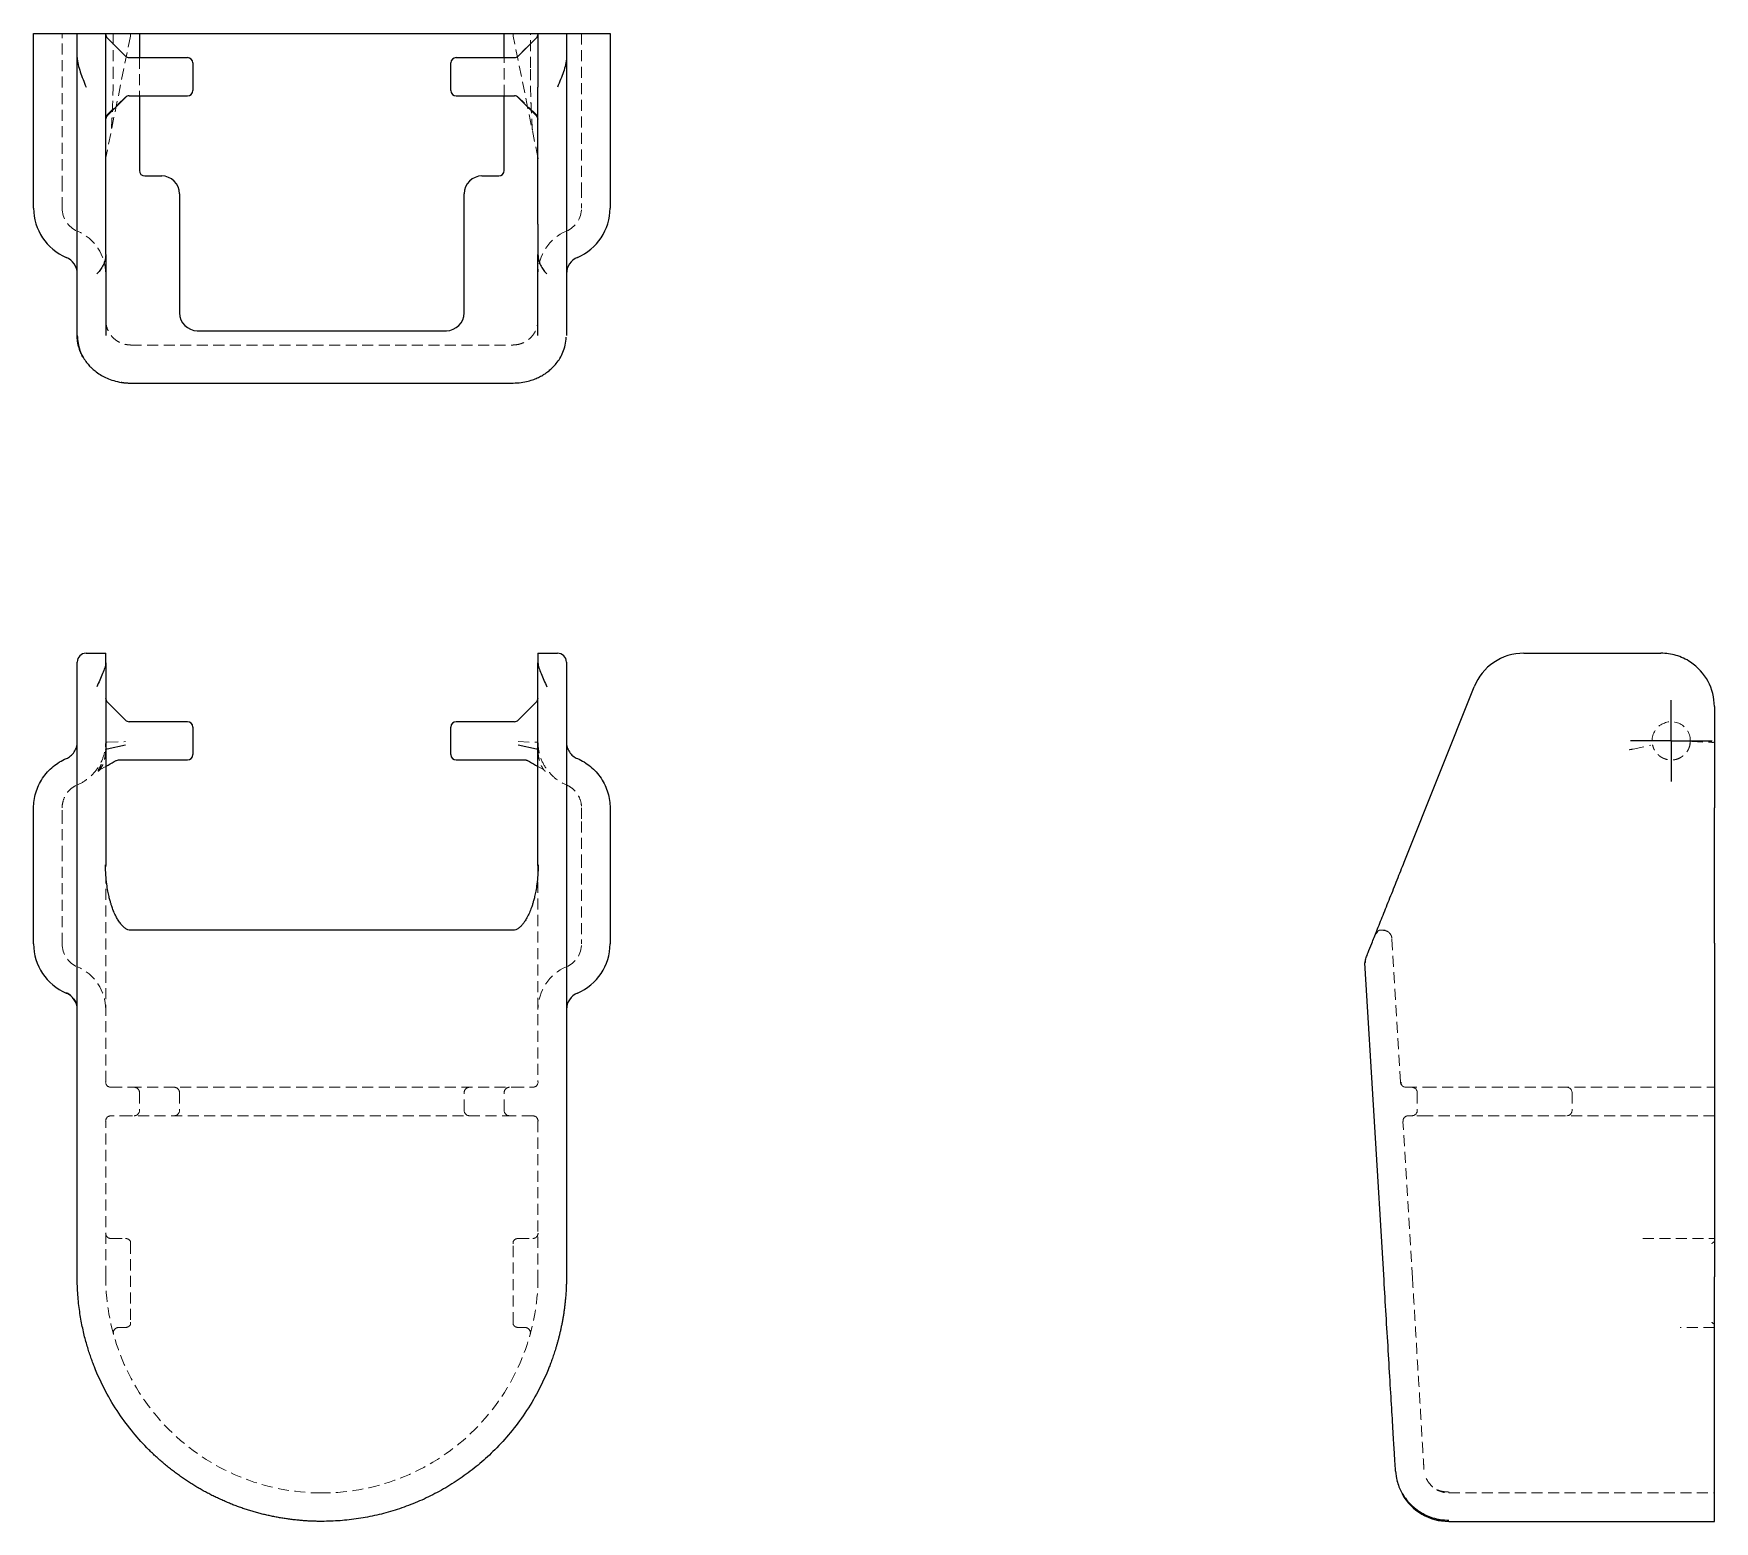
# Model space of a CAD drawing. Header units: millimetres. Extents: x 50 to 243, y 7 to 178.
import ezdxf

# ---------------------------------------------------------------- set-up
doc = ezdxf.new("R2010")
doc.units = ezdxf.units.MM
doc.linetypes.add('HIDDEN', pattern=[1.905, 1.27, -0.635])
doc.layers.add('10', color=7, linetype='Continuous')

# ---------------------------------------------------------------- blocks, each defined once
blk = doc.blocks.new('SW_CENTERMARKSYMBOL_0')
at = {"layer": '10', "color": 0}
for p, q in [((0, 2.5), (0, 4.7)), ((0, 0), (0, 2.5)), ((-2.5, 0), (-4.7, 0)), ((0, 0), (-2.5, 0)), ((0, 0), (0, -2.5)), ((0, 0), (2.5, 0)), ((2.5, 0), (4.7, 0)), ((0, -2.5), (0, -4.7))]:
    blk.add_line(p, q, dxfattribs=at)

msp = doc.modelspace()

# ---------------------------------------------------------------- linework, layer by layer
at = {"color": 7, "linetype": 'Continuous', "lineweight": 25}
for p, q in [((49.81, 160.7), (49.81, 178.35)), ((54.83, 178.35), (58.11, 178.35)), ((54.83, 175.6), (54.83, 178.35)), ((58.11, 172.2), (58.11, 178.35)), ((58.11, 178.35), (58.72, 178.35)), ((58.72, 178.35), (61.39, 178.35)), ((61.39, 178.35), (62, 178.35)), ((62, 178.35), (62, 175.58)), ((62, 178.35), (104, 178.35)), ((104, 175.58), (104, 178.35)), ((104, 178.35), (104.61, 178.35)), ((104.61, 178.35), (107.28, 178.35)), ((107.28, 178.35), (107.89, 178.35)), ((107.89, 178.35), (107.89, 172.2)), ((107.89, 178.35), (111.17, 178.35)), ((111.17, 178.35), (111.17, 175.6)), ((116.19, 178.35), (116.19, 160.7)), ((60.39, 175.76), (58.29, 177.86)), ((107.71, 177.86), (105.61, 175.76)), ((54.83, 156.4), (54.83, 175.6)), ((67.53, 175.58), (60.82, 175.58)), ((68.15, 174.97), (68.15, 171.79)), ((97.85, 171.79), (97.85, 174.97)), ((105.18, 175.58), (98.47, 175.58)), ((111.17, 175.6), (111.17, 156.4)), ((58.11, 156.4), (58.11, 172.2)), ((58.29, 168.9), (60.39, 171)), ((60.82, 171.18), (67.53, 171.18)), ((62, 171.18), (62, 162.58)), ((98.47, 171.18), (105.18, 171.18)), ((104, 162.58), (104, 171.18)), ((105.61, 171), (107.71, 168.9)), ((107.89, 156.4), (107.89, 172.2)), ((49.81, 158.25), (49.81, 160.7)), ((62.61, 161.96), (64.56, 161.96)), ((101.44, 161.96), (103.38, 161.96)), ((116.19, 160.7), (116.19, 158.25)), ((66.61, 159.91), (66.61, 146.19)), ((99.39, 146.19), (99.39, 159.91)), ((54.83, 151.64), (54.83, 156.4)), ((58.11, 152.9), (58.11, 156.4)), ((107.89, 156.4), (107.89, 152.9)), ((111.17, 156.4), (111.17, 151.64)), ((58.11, 152.9), (58.11, 143.59)), ((107.89, 143.59), (107.89, 152.9)), ((54.83, 143.59), (54.83, 151.64)), ((111.17, 151.64), (111.17, 143.59)), ((54.83, 143.59), (54.85, 143.41)), ((68.66, 144.14), (97.34, 144.14)), ((60.98, 138.11), (105.02, 138.11)), ((55.85, 107), (58.11, 107)), ((58.11, 105.91), (58.11, 107)), ((107.89, 107), (110.14, 107)), ((107.89, 107), (107.89, 105.91)), ((221.4, 107), (237.2, 107)), ((54.83, 102.75), (54.83, 105.98)), ((58.11, 105.91), (58.11, 82.57)), ((107.89, 82.57), (107.89, 105.91)), ((111.17, 105.98), (111.17, 102.75)), ((54.83, 82.57), (54.83, 102.75)), ((111.17, 102.75), (111.17, 82.57)), ((207.64, 82.95), (215.69, 103.13)), ((60.39, 99.29), (58.29, 101.39)), ((107.71, 101.39), (105.61, 99.29)), ((243.35, 100.85), (243.35, 96.76)), ((67.53, 99.11), (60.82, 99.11)), ((105.18, 99.11), (98.47, 99.11)), ((68.15, 98.5), (68.15, 95.32)), ((97.85, 96.91), (97.85, 98.5)), ((97.85, 95.32), (97.85, 96.91)), ((60.39, 96.41), (58.29, 95.97)), ((107.71, 95.97), (105.61, 96.41)), ((59.35, 94.66), (59.58, 94.71)), ((59.56, 94.71), (67.53, 94.71)), ((59.6, 94.72), (59.6, 94.72)), ((98.47, 94.71), (106.44, 94.71)), ((106.65, 94.66), (106.67, 94.65)), ((49.81, 87.64), (49.81, 89.18)), ((116.19, 89.18), (116.19, 87.64)), ((243.35, 73.6), (243.35, 89.18)), ((49.81, 83.55), (49.81, 87.64)), ((116.19, 87.64), (116.19, 83.55)), ((49.81, 73.53), (49.81, 83.55)), ((116.19, 83.55), (116.19, 73.53)), ((54.83, 35.19), (54.83, 82.57)), ((111.17, 82.57), (111.17, 35.19)), ((105.02, 75.1), (60.98, 75.1)), ((203.14, 71.66), (203.14, 71.38)), ((205.31, 34.82), (203.11, 71.33)), ((243.35, 66.02), (243.35, 35.19)), ((243.35, 7.03), (243.35, 35.19)), ((212.77, 7.03), (243.35, 7.03))]:
    msp.add_line(p, q, dxfattribs=at)
at = {"color": 7, "linetype": 'HIDDEN', "lineweight": 18}
for p, q in [((53.09, 160.7), (53.09, 178.35)), ((58.1, 178.18), (58.07, 178.14)), ((58.98, 178.35), (58.98, 174.41)), ((107.02, 174.41), (107.02, 178.35)), ((107.93, 178.14), (107.89, 178.17)), ((112.91, 178.35), (112.91, 160.7)), ((60.96, 178.05), (58.12, 164.07)), ((58.29, 177.86), (60.39, 175.76)), ((107.88, 164.07), (105.03, 178.05)), ((105.61, 175.76), (107.71, 177.86)), ((62, 175.58), (62, 171.18)), ((104, 171.18), (104, 175.58)), ((60.39, 171.05), (58.29, 169)), ((107.71, 169), (105.61, 171.05)), ((53.09, 158.25), (53.09, 160.7)), ((112.91, 160.7), (112.91, 158.25)), ((60.98, 142.49), (105.02, 142.49)), ((60.98, 138.11), (60.98, 138.11)), ((105.02, 138.11), (105.02, 138.11)), ((240.37, 106.12), (240.6, 105.98)), ((58.29, 96.74), (60.39, 96.82)), ((105.61, 96.82), (107.71, 96.74)), ((240.76, 96.82), (242.86, 96.74)), ((234, 95.97), (236.05, 96.41)), ((57.45, 93.65), (57.45, 93.64)), ((57.47, 93.6), (58.11, 93.96)), ((106.67, 94.65), (106.67, 94.64)), ((107.89, 93.96), (108.53, 93.6)), ((53.09, 87.64), (53.09, 89.18)), ((112.91, 89.18), (112.91, 87.64)), ((53.09, 83.55), (53.09, 87.64)), ((112.91, 87.64), (112.91, 83.55)), ((53.09, 73.53), (53.09, 83.55)), ((112.91, 83.55), (112.91, 73.53)), ((58.11, 57.63), (58.11, 82.57)), ((107.89, 82.57), (107.89, 57.63)), ((206.17, 74.4), (206.22, 74.14)), ((207.22, 57.59), (206.22, 74.14)), ((60.98, 57.01), (105.02, 57.01)), ((62, 56.4), (62, 54.35)), ((66.61, 56.4), (66.61, 54.35)), ((99.39, 54.35), (99.39, 56.4)), ((104, 54.35), (104, 56.4)), ((209.14, 56.4), (209.14, 54.35)), ((210.09, 57.01), (243.35, 57.01)), ((226.96, 56.4), (226.96, 54.35)), ((58.11, 35.19), (58.11, 53.12)), ((105.02, 53.74), (60.98, 53.74)), ((107.89, 53.12), (107.89, 35.19)), ((208.58, 35.02), (207.49, 53.08)), ((243.35, 53.74), (210.36, 53.74)), ((58.72, 39.6), (60.4, 39.6)), ((60.98, 39.11), (60.98, 29.85)), ((105.02, 29.85), (105.02, 39.11)), ((105.6, 39.6), (107.28, 39.6)), ((235.11, 39.6), (243.35, 39.6)), ((60.4, 29.36), (59.6, 29.36)), ((106.4, 29.36), (105.6, 29.36)), ((243.35, 29.36), (239.41, 29.36)), ((212.77, 10.3), (243.35, 10.3))]:
    msp.add_line(p, q, dxfattribs=at)
at = {"color": 7, "linetype": 'HIDDEN', "lineweight": 18, "flags": 128}
for points in [[(240.58, 96.83), (240.53, 96.42), (240.42, 96.08)], [(236.29, 96.23), (236.24, 96.42), (236.23, 96.45)], [(207.83, 57.01), (207.72, 57.02), (207.61, 57.05)]]:
    msp.add_lwpolyline(points, dxfattribs=at)
at = {"color": 7, "linetype": 'Continuous', "lineweight": 25, "flags": 128}
msp.add_lwpolyline([(206.64, 12.8), (206.75, 11.97), (206.9, 11.36)], dxfattribs=at)
at = {"color": 7, "linetype": 'Continuous', "lineweight": 25}
for centre, radius, start, end in [((58.72, 178.3), 0.615, 180, 225), ((107.28, 178.3), 0.615, 315, 360), ((60.82, 176.2), 0.615, 225, 270), ((67.53, 174.97), 0.615, 0, 90), ((98.47, 174.97), 0.615, 90, 180), ((105.18, 176.2), 0.615, 270, 315), ((60.82, 170.57), 0.615, 90, 135), ((67.53, 171.79), 0.615, 270, 0), ((98.47, 171.79), 0.615, 180, 270), ((105.18, 170.57), 0.615, 45, 90), ((58.72, 168.47), 0.615, 135, 180), ((107.28, 168.47), 0.615, 0, 45), ((62.61, 162.58), 0.615, 180, 270), ((103.38, 162.58), 0.615, 270, 0), ((64.56, 159.91), 2.05, 0, 90), ((101.44, 159.91), 2.05, 90, 180), ((55.96, 158.25), 6.15, 180, 247.201), ((110.04, 158.25), 6.15, 292.799, 0), ((52.78, 150.69), 2.05, 0, 67.201), ((113.22, 150.69), 2.05, 112.799, 180), ((68.66, 146.19), 2.05, 180, 270), ((97.34, 146.19), 2.05, 270, 0), ((55.85, 105.98), 1.02, 90, 180), ((110.14, 105.98), 1.02, 0, 90), ((221.4, 100.85), 6.15, 90, 158.2557), ((237.2, 100.85), 6.15, 0, 56.4427), ((58.72, 101.83), 0.615, 180, 225), ((107.28, 101.83), 0.615, 315, 360), ((60.82, 99.73), 0.615, 225, 270), ((67.53, 98.5), 0.615, 0, 90), ((98.47, 98.5), 0.615, 90, 180), ((105.18, 99.73), 0.615, 270, 315), ((67.53, 95.32), 0.615, 270, 0), ((98.47, 95.32), 0.615, 180, 270), ((55.96, 73.53), 6.15, 180, 247.201), ((110.04, 73.53), 6.15, 292.799, 0), ((204.13, 71.39), 1.02, 158.2557, 183.4518), ((52.78, 65.97), 2.05, 0, 67.201), ((113.22, 65.97), 2.05, 112.799, 180), ((212.77, 13.17), 6.15, 209.078, 270)]:
    msp.add_arc(centre, radius, start, end, dxfattribs=at)
at = {"color": 7, "linetype": 'HIDDEN', "lineweight": 18}
for centre, radius, start, end in [((58.72, 163.95), 0.615, 168.5, 180), ((107.28, 163.95), 0.615, 0, 11.5), ((55.96, 158.25), 2.87, 180, 247.201), ((110.04, 158.25), 2.87, 292.799, 0), ((52.78, 150.69), 5.33, 0, 67.201), ((113.22, 150.69), 5.33, 112.799, 180), ((238.38, 96.91), 2.2, 357.8729, 192.1271), ((205.2, 74.07), 1.02, 21.0209, 142.2423), ((55.96, 73.53), 2.87, 180, 247.201), ((110.04, 73.53), 2.87, 292.799, 0), ((52.78, 65.97), 5.33, 0, 67.201), ((113.22, 65.97), 5.33, 112.799, 180), ((58.72, 57.63), 0.615, 180, 270), ((61.39, 56.4), 0.615, 0, 90), ((66, 56.4), 0.615, 0, 90), ((100, 56.4), 0.615, 90, 180), ((104.61, 56.4), 0.615, 90, 180), ((107.28, 57.63), 0.615, 270, 0), ((207.83, 57.63), 0.615, 183.4518, 215.9406), ((208.52, 56.4), 0.615, 0, 90), ((226.35, 56.4), 0.615, 0, 90), ((61.39, 54.35), 0.615, 270, 0), ((66, 54.35), 0.615, 270, 0), ((100, 54.35), 0.615, 180, 270), ((104.61, 54.35), 0.615, 180, 270), ((208.52, 54.35), 0.615, 270, 0), ((226.35, 54.35), 0.615, 270, 0), ((58.72, 53.12), 0.615, 90, 180), ((107.28, 53.12), 0.615, 0, 90), ((208.11, 53.12), 0.615, 90, 183.4518), ((58.72, 40.21), 0.615, 180, 270), ((107.28, 40.21), 0.615, 270, 0), ((59.6, 28.74), 0.615, 90, 195.4158), ((106.4, 28.74), 0.615, 344.5842, 90), ((212.77, 13.17), 2.87, 240.5622, 259.8651)]:
    msp.add_arc(centre, radius, start, end, dxfattribs=at)
at = {"color": 7, "linetype": 'Continuous', "lineweight": 25}
for points, knots in [([(49.81, 178.35), (49.81, 178.35), (49.89, 178.35), (50.23, 178.35), (50.5, 178.35), (51.18, 178.35), (51.6, 178.35), (52.54, 178.35), (53.05, 178.35), (53.58, 178.35)], [0, 0, 0, 0, 0.25, 0.25, 0.5, 0.5, 0.75, 0.75, 1, 1, 1, 1]), ([(53.58, 178.35), (53.75, 178.35), (53.92, 178.35), (54.23, 178.35), (54.37, 178.35), (54.6, 178.35), (54.69, 178.35), (54.8, 178.35), (54.83, 178.35), (54.83, 178.35)], [0, 0, 0, 0, 0.25, 0.25, 0.5, 0.5, 0.75, 0.75, 1, 1, 1, 1]), ([(111.17, 178.35), (111.17, 178.35), (111.19, 178.35), (111.31, 178.35), (111.4, 178.35), (111.62, 178.35), (111.76, 178.35), (112.08, 178.35), (112.25, 178.35), (112.42, 178.35)], [0, 0, 0, 0, 0.25, 0.25, 0.5, 0.5, 0.75, 0.75, 1, 1, 1, 1]), ([(112.42, 178.35), (112.95, 178.35), (113.46, 178.35), (114.4, 178.35), (114.82, 178.35), (115.5, 178.35), (115.76, 178.35), (116.11, 178.35), (116.19, 178.35), (116.19, 178.35)], [0, 0, 0, 0, 0.25, 0.25, 0.5, 0.5, 0.75, 0.75, 1, 1, 1, 1]), ([(54.83, 175.6), (54.83, 175.34), (54.87, 175.07), (55, 174.51), (55.09, 174.22), (55.28, 173.65), (55.39, 173.37), (55.62, 172.79), (55.74, 172.49), (55.85, 172.2)], [0, 0, 0, 0, 0.25, 0.25, 0.5, 0.5, 0.75, 0.75, 1, 1, 1, 1]), ([(111.17, 175.6), (111.17, 175.34), (111.13, 175.07), (111, 174.51), (110.91, 174.22), (110.72, 173.65), (110.61, 173.37), (110.38, 172.79), (110.26, 172.49), (110.14, 172.2)], [0, 0, 0, 0, 0.25, 0.25, 0.5, 0.5, 0.75, 0.75, 1, 1, 1, 1]), ([(58.11, 152.9), (58.11, 152.64), (58.07, 152.4), (57.94, 151.95), (57.85, 151.74), (57.66, 151.38), (57.55, 151.21), (57.32, 150.92), (57.2, 150.79), (57.08, 150.69)], [0, 0, 0, 0, 0.25, 0.25, 0.5, 0.5, 0.75, 0.75, 1, 1, 1, 1]), ([(107.89, 152.9), (107.89, 152.64), (107.93, 152.4), (108.06, 151.95), (108.15, 151.74), (108.34, 151.38), (108.45, 151.21), (108.68, 150.92), (108.8, 150.79), (108.91, 150.69)], [0, 0, 0, 0, 0.25, 0.25, 0.5, 0.5, 0.75, 0.75, 1, 1, 1, 1]), ([(55.55, 141.02), (55.53, 141.06), (55.41, 141.24), (55.27, 141.55), (55.1, 141.96), (54.98, 142.35), (54.9, 142.74), (54.84, 143.14), (54.83, 143.43), (54.83, 143.59)], [0, 0, 0, 0, 0.042697, 0.2173018, 0.3636242, 0.5268648, 0.6710223, 0.8146662, 1, 1, 1, 1]), ([(54.85, 143.41), (54.87, 143.1), (54.93, 142.51), (55.19, 141.71), (55.52, 141.04), (55.88, 140.51), (56.22, 140.1), (56.58, 139.75), (57.02, 139.38), (57.58, 139), (58.26, 138.66), (59.01, 138.37), (59.77, 138.2), (60.44, 138.12), (60.8, 138.11), (60.98, 138.11)], [0, 0, 0, 0, 0.14553, 0.271591, 0.377421, 0.463595, 0.531481, 0.581175, 0.646865, 0.726601, 0.792355, 0.860408, 0.929175, 0.964125, 1, 1, 1, 1]), ([(105.02, 138.11), (105.34, 138.12), (105.95, 138.15), (106.75, 138.32), (107.4, 138.52), (107.96, 138.76), (108.41, 139), (108.81, 139.26), (109.2, 139.55), (109.61, 139.93), (110.04, 140.4), (110.45, 140.98), (110.8, 141.69), (111.07, 142.51), (111.12, 143.1), (111.15, 143.41)], [0, 0, 0, 0, 0.063278, 0.12233, 0.177526, 0.227373, 0.28186, 0.324023, 0.375342, 0.439856, 0.519073, 0.614305, 0.726408, 0.855379, 1, 1, 1, 1]), ([(240.6, 105.98), (240.34, 106.15), (240.07, 106.3), (239.51, 106.56), (239.22, 106.67), (238.65, 106.83), (238.37, 106.9), (237.79, 106.98), (237.49, 107), (237.2, 107)], [0, 0, 0, 0, 0.25, 0.25, 0.5, 0.5, 0.75, 0.75, 1, 1, 1, 1]), ([(58.11, 105.91), (58.11, 105.73), (58.07, 105.53), (57.94, 105.11), (57.85, 104.88), (57.66, 104.42), (57.55, 104.17), (57.32, 103.66), (57.2, 103.4), (57.08, 103.13)], [0, 0, 0, 0, 0.25, 0.25, 0.5, 0.5, 0.75, 0.75, 1, 1, 1, 1]), ([(107.89, 105.91), (107.89, 105.73), (107.93, 105.53), (108.06, 105.11), (108.15, 104.88), (108.34, 104.42), (108.45, 104.17), (108.68, 103.66), (108.8, 103.4), (108.91, 103.13)], [0, 0, 0, 0, 0.25, 0.25, 0.5, 0.5, 0.75, 0.75, 1, 1, 1, 1]), ([(49.81, 89.18), (49.81, 89.75), (49.89, 90.34), (50.23, 91.51), (50.5, 92.08), (51.18, 93.11), (51.6, 93.58), (52.54, 94.34), (53.05, 94.65), (53.58, 94.87)], [0, 0, 0, 0, 0.25, 0.25, 0.5, 0.5, 0.75, 0.75, 1, 1, 1, 1]), ([(53.58, 94.87), (53.75, 94.94), (53.92, 95.04), (54.23, 95.3), (54.37, 95.45), (54.6, 95.8), (54.69, 95.99), (54.8, 96.38), (54.83, 96.57), (54.83, 96.76)], [0, 0, 0, 0, 0.25, 0.25, 0.5, 0.5, 0.75, 0.75, 1, 1, 1, 1]), ([(58.29, 95.97), (58.27, 95.97), (58.24, 95.96), (58.21, 95.95), (58.18, 95.94), (58.15, 95.93), (58.13, 95.91), (58.12, 95.9), (58.11, 95.9), (58.11, 95.89), (58.11, 95.89), (58.11, 95.89), (58.11, 95.9), (58.11, 95.9)], [0, 0, 0, 0, 0.136049, 0.265267, 0.386685, 0.499576, 0.639266, 0.749389, 0.805042, 0.849894, 0.921873, 0.970412, 1, 1, 1, 1]), ([(107.89, 95.9), (107.89, 95.9), (107.89, 95.9), (107.89, 95.89), (107.89, 95.89), (107.89, 95.9), (107.88, 95.9), (107.88, 95.9), (107.87, 95.91), (107.84, 95.93), (107.79, 95.95), (107.74, 95.96), (107.71, 95.97)], [0, 0, 0, 0, 0.020397, 0.04967, 0.09058, 0.144269, 0.191893, 0.251394, 0.361598, 0.501449, 0.735333, 1, 1, 1, 1]), ([(111.17, 96.76), (111.17, 96.57), (111.19, 96.38), (111.31, 95.99), (111.4, 95.8), (111.62, 95.45), (111.76, 95.3), (112.08, 95.04), (112.25, 94.94), (112.42, 94.87)], [0, 0, 0, 0, 0.25, 0.25, 0.5, 0.5, 0.75, 0.75, 1, 1, 1, 1]), ([(112.42, 94.87), (112.95, 94.65), (113.46, 94.34), (114.4, 93.58), (114.82, 93.11), (115.5, 92.08), (115.76, 91.51), (116.11, 90.34), (116.19, 89.75), (116.19, 89.18)], [0, 0, 0, 0, 0.25, 0.25, 0.5, 0.5, 0.75, 0.75, 1, 1, 1, 1]), ([(243.35, 96.76), (243.35, 96.57), (243.35, 96.38), (243.35, 95.99), (243.35, 95.8), (243.35, 95.45), (243.35, 95.3), (243.35, 95.04), (243.35, 94.94), (243.35, 94.87)], [0, 0, 0, 0, 0.25, 0.25, 0.5, 0.5, 0.75, 0.75, 1, 1, 1, 1]), ([(243.35, 94.87), (243.35, 94.65), (243.35, 94.34), (243.35, 93.58), (243.35, 93.11), (243.35, 92.08), (243.35, 91.51), (243.35, 90.34), (243.35, 89.75), (243.35, 89.18)], [0, 0, 0, 0, 0.25, 0.25, 0.5, 0.5, 0.75, 0.75, 1, 1, 1, 1]), ([(58.11, 93.96), (58.2, 94.01), (58.61, 94.24), (59.02, 94.47), (59.33, 94.65)], [0, 0, 0, 0, 0.237156, 1, 1, 1, 1]), ([(59.32, 94.64), (59.32, 94.64), (59.33, 94.64), (59.34, 94.65), (59.35, 94.66)], [0, 0, 0, 0, 0.473346, 1, 1, 1, 1]), ([(106.41, 94.71), (106.46, 94.71), (106.55, 94.7), (106.62, 94.67), (106.65, 94.65)], [0, 0, 0, 0, 0.4870011, 1, 1, 1, 1]), ([(106.67, 94.65), (106.98, 94.47), (107.39, 94.24), (107.79, 94.01), (107.89, 93.96)], [0, 0, 0, 0, 0.762652, 1, 1, 1, 1]), ([(60.98, 75.1), (60.87, 75.11), (60.65, 75.14), (60.34, 75.33), (60.07, 75.57), (59.8, 75.88), (59.54, 76.25), (59.28, 76.72), (59.04, 77.22), (58.86, 77.71), (58.72, 78.12), (58.61, 78.52), (58.48, 79.02), (58.35, 79.66), (58.22, 80.48), (58.12, 81.49), (58.1, 82.23), (58.09, 82.64)], [0, 0, 0, 0, 0.035809, 0.077375, 0.122009, 0.16207, 0.220772, 0.280485, 0.352841, 0.419089, 0.46427, 0.508979, 0.568153, 0.644115, 0.741051, 0.859808, 1, 1, 1, 1]), ([(107.91, 82.64), (107.9, 82.23), (107.88, 81.49), (107.77, 80.48), (107.65, 79.66), (107.51, 79.02), (107.39, 78.52), (107.27, 78.1), (107.12, 77.64), (106.91, 77.11), (106.68, 76.64), (106.48, 76.3), (106.33, 76.07), (106.16, 75.83), (105.93, 75.57), (105.66, 75.33), (105.35, 75.14), (105.13, 75.11), (105.02, 75.1)], [0, 0, 0, 0, 0.140173, 0.258926, 0.355866, 0.431832, 0.491004, 0.53571, 0.587286, 0.664153, 0.740765, 0.773168, 0.80194, 0.837931, 0.877991, 0.922625, 0.964191, 1, 1, 1, 1]), ([(203.18, 71.77), (203.18, 71.77), (203.2, 71.83), (203.31, 72.09), (203.38, 72.28), (203.6, 72.83), (203.74, 73.17), (204.07, 74.01), (204.27, 74.5), (204.7, 75.59), (204.94, 76.19), (205.45, 77.47), (205.72, 78.14), (206.27, 79.52), (206.55, 80.22), (207.1, 81.6), (207.37, 82.29), (207.64, 82.95)], [0, 0, 0, 0, 0.125, 0.125, 0.25, 0.25, 0.375, 0.375, 0.5, 0.5, 0.625, 0.625, 0.75, 0.75, 0.875, 0.875, 1, 1, 1, 1]), ([(243.35, 73.6), (243.35, 72.99), (243.35, 72.4), (243.35, 71.53), (243.35, 71.25), (243.35, 70.7), (243.35, 70.44), (243.35, 69.94), (243.35, 69.7), (243.35, 69.25), (243.35, 69.04), (243.35, 68.47), (243.35, 68.15), (243.35, 67.92)], [0, 0, 0, 0, 0.25, 0.25, 0.375, 0.375, 0.5, 0.5, 0.625, 0.625, 0.75, 0.75, 1, 1, 1, 1]), ([(243.35, 67.92), (243.35, 67.84), (243.35, 67.73), (243.35, 67.48), (243.35, 67.33), (243.35, 66.99), (243.35, 66.81), (243.35, 66.43), (243.35, 66.23), (243.35, 66.02)], [0, 0, 0, 0, 0.25, 0.25, 0.5, 0.5, 0.75, 0.75, 1, 1, 1, 1]), ([(83, 7.03), (82.82, 7.03), (82.47, 7.03), (81.95, 7.04), (81.42, 7.07), (80.9, 7.1), (80.37, 7.15), (79.84, 7.2), (79.31, 7.27), (78.78, 7.34), (78.25, 7.43), (77.73, 7.52), (77.2, 7.63), (76.67, 7.74), (76.14, 7.87), (75.62, 8.01), (75.09, 8.16), (74.57, 8.31), (74.05, 8.48), (73.53, 8.66), (73.01, 8.85), (72.5, 9.05), (71.99, 9.27), (71.48, 9.49), (70.97, 9.72), (70.47, 9.96), (69.97, 10.22), (69.47, 10.48), (68.98, 10.76), (68.5, 11.04), (68.01, 11.34), (67.54, 11.65), (67.06, 11.96), (66.6, 12.29), (66.14, 12.63), (65.68, 12.98), (65.23, 13.34), (64.79, 13.7), (64.35, 14.08), (63.92, 14.47), (63.49, 14.87), (62.59, 15.76), (61.23, 17.25), (59.55, 19.5), (58.03, 22.03), (57.11, 24.04), (56.6, 25.37), (56.39, 25.94), (56.18, 26.56), (55.98, 27.22), (55.78, 27.93), (55.59, 28.68), (55.41, 29.48), (55.25, 30.32), (55.11, 31.21), (54.99, 32.14), (54.9, 33.12), (54.84, 34.14), (54.83, 34.84), (54.83, 35.19)], [0, 0, 0, 0, 0.011827, 0.0236882, 0.0355837, 0.0475135, 0.0594775, 0.0714758, 0.0835084, 0.0955753, 0.1076765, 0.1198121, 0.1319819, 0.1441861, 0.1564247, 0.1686976, 0.1810048, 0.1933465, 0.2057225, 0.2181329, 0.2305778, 0.243057, 0.2555706, 0.2681187, 0.2807012, 0.2933182, 0.3059696, 0.3186555, 0.3313758, 0.3441306, 0.3569199, 0.3697437, 0.382602, 0.3954948, 0.4084221, 0.421384, 0.4343804, 0.4474113, 0.4604768, 0.4735768, 0.4867114, 0.4998806, 0.559806, 0.6231139, 0.6898043, 0.7598771, 0.7727174, 0.7864963, 0.8012136, 0.8168693, 0.8334635, 0.8509961, 0.8694672, 0.8888767, 0.9092245, 0.9305108, 0.9527355, 0.9758986, 1, 1, 1, 1]), ([(111.17, 35.19), (111.17, 35.02), (111.16, 34.66), (111.15, 34.13), (111.13, 33.62), (111.09, 33.11), (111.05, 32.62), (111, 32.13), (110.95, 31.66), (110.88, 31.2), (110.82, 30.75), (110.74, 30.31), (110.66, 29.88), (110.58, 29.47), (110.49, 29.06), (110.4, 28.67), (110.31, 28.29), (110.21, 27.92), (110.11, 27.56), (110.01, 27.21), (109.91, 26.87), (109.81, 26.55), (109.71, 26.24), (109.6, 25.93), (109.5, 25.64), (109.4, 25.36), (109.29, 25.09), (108.85, 23.95), (107.96, 22.03), (106.45, 19.5), (104.77, 17.25), (103.28, 15.61), (102.08, 14.47), (101.22, 13.7), (100.32, 12.97), (99.41, 12.29), (98.47, 11.64), (97.51, 11.04), (96.53, 10.48), (95.53, 9.96), (94.52, 9.48), (93.5, 9.05), (92.47, 8.66), (91.43, 8.31), (90.38, 8), (89.33, 7.74), (88.27, 7.52), (87.22, 7.34), (86.16, 7.2), (85.1, 7.1), (84.05, 7.04), (83.35, 7.03), (83, 7.03)], [0, 0, 0, 0, 0.012168, 0.024102, 0.035801, 0.047265, 0.058495, 0.069491, 0.080251, 0.090778, 0.101069, 0.111126, 0.120949, 0.130536, 0.13989, 0.149008, 0.157892, 0.166542, 0.174957, 0.183137, 0.191083, 0.198794, 0.20627, 0.213512, 0.22052, 0.227292, 0.23383, 0.240134, 0.310204, 0.376894, 0.440205, 0.500135, 0.526437, 0.552602, 0.578628, 0.604516, 0.630266, 0.655878, 0.681352, 0.706688, 0.731887, 0.756948, 0.781871, 0.806657, 0.831305, 0.855816, 0.880189, 0.904426, 0.928525, 0.952487, 0.976312, 1, 1, 1, 1]), ([(206.64, 12.8), (206.64, 12.8), (206.63, 12.92), (206.6, 13.42), (206.58, 13.81), (206.51, 14.88), (206.47, 15.57), (206.37, 17.21), (206.31, 18.18), (206.18, 20.33), (206.11, 21.51), (205.96, 24.03), (205.88, 25.36), (205.72, 28.07), (205.63, 29.45), (205.47, 32.18), (205.39, 33.53), (205.31, 34.82)], [0, 0, 0, 0, 0.125, 0.125, 0.25, 0.25, 0.375, 0.375, 0.5, 0.5, 0.625, 0.625, 0.75, 0.75, 0.875, 0.875, 1, 1, 1, 1]), ([(206.8, 11.73), (206.87, 11.49), (206.99, 11.06), (207.28, 10.43), (207.63, 9.87), (208.01, 9.39), (208.4, 8.96), (208.86, 8.54), (209.45, 8.11), (210.15, 7.72), (210.92, 7.42), (211.81, 7.21), (212.44, 7.18), (212.77, 7.16)], [0, 0, 0, 0, 0.133657, 0.246507, 0.338943, 0.414028, 0.462134, 0.530068, 0.620004, 0.701127, 0.792732, 0.893111, 1, 1, 1, 1])]:
    msp.add_open_spline(points, degree=3, knots=knots, dxfattribs=at)
at = {"color": 7, "linetype": 'HIDDEN', "lineweight": 18}
for points in [[(60.96, 178.05), (60.97, 178.09), (60.98, 178.13), (60.98, 178.17)], [(60.98, 178.35), (60.98, 178.27), (60.98, 178.21), (60.98, 178.17)], [(105.02, 178.17), (105.02, 178.21), (105.02, 178.27), (105.02, 178.35)], [(105.02, 178.17), (105.02, 178.13), (105.03, 178.09), (105.03, 178.05)], [(60.96, 38.98), (60.97, 39.03), (60.98, 39.07), (60.98, 39.11)], [(60.98, 39.22), (60.98, 39.19), (60.98, 39.15), (60.98, 39.11)], [(105.02, 39.11), (105.02, 39.15), (105.02, 39.19), (105.02, 39.22)], [(105.02, 39.11), (105.02, 39.07), (105.03, 39.03), (105.03, 38.98)], [(243.17, 39.11), (243.13, 39.07), (243.09, 39.03), (243.05, 38.98)], [(243.17, 39.11), (243.21, 39.15), (243.27, 39.19), (243.35, 39.22)], [(60.98, 29.85), (60.98, 29.89), (60.97, 29.93), (60.96, 29.97)], [(60.98, 29.85), (60.98, 29.81), (60.98, 29.77), (60.98, 29.73)], [(105.02, 29.85), (105.02, 29.89), (105.03, 29.93), (105.03, 29.97)], [(105.02, 29.73), (105.02, 29.77), (105.02, 29.81), (105.02, 29.85)], [(243.17, 29.85), (243.13, 29.89), (243.09, 29.93), (243.05, 29.97)], [(243.35, 29.73), (243.27, 29.77), (243.21, 29.81), (243.17, 29.85)]]:
    msp.add_open_spline(points, degree=3, dxfattribs=at)
for points, knots in [([(107.71, 177.86), (107.74, 177.9), (107.8, 177.96), (107.85, 178.07), (107.86, 178.13), (107.87, 178.16)], [0, 0, 0, 0, 0.462763, 0.703918, 1, 1, 1, 1]), ([(58.98, 174.41), (58.98, 173.78), (58.97, 172.64), (58.94, 171.09), (58.9, 169.94), (58.87, 169.13), (58.83, 168.52), (58.8, 167.93), (58.78, 167.52), (58.76, 167.29)], [0, 0, 0, 0, 0.258099, 0.47185, 0.640649, 0.738007, 0.812043, 0.895817, 1, 1, 1, 1]), ([(107.24, 167.28), (107.23, 167.51), (107.2, 167.93), (107.16, 168.64), (107.13, 169.27), (107.1, 169.92), (107.07, 170.7), (107.04, 171.7), (107.02, 172.96), (107.02, 173.9), (107.02, 174.41)], [0, 0, 0, 0, 0.109903, 0.205147, 0.293721, 0.376267, 0.477857, 0.615654, 0.789724, 1, 1, 1, 1]), ([(58.29, 169), (58.25, 168.96), (58.2, 168.9), (58.15, 168.79), (58.13, 168.73), (58.12, 168.69)], [0, 0, 0, 0, 0.438424, 0.666895, 1, 1, 1, 1]), ([(107.88, 168.69), (107.88, 168.69), (107.87, 168.73), (107.85, 168.79), (107.8, 168.9), (107.75, 168.96), (107.71, 169)], [0, 0, 0, 0, 0.000661, 0.334301, 0.562915, 1, 1, 1, 1]), ([(58.12, 145.36), (58.13, 145.18), (58.15, 144.8), (58.32, 144.26), (58.58, 143.76), (58.94, 143.33), (59.38, 142.97), (59.87, 142.7), (60.41, 142.53), (60.79, 142.51), (60.98, 142.5)], [0, 0, 0, 0, 0.124966, 0.249952, 0.374958, 0.499974, 0.62499, 0.750003, 0.875001, 1, 1, 1, 1]), ([(105.02, 142.5), (105.21, 142.51), (105.58, 142.53), (106.12, 142.7), (106.62, 142.97), (107.06, 143.33), (107.42, 143.76), (107.68, 144.26), (107.85, 144.8), (107.87, 145.18), (107.88, 145.36)], [0, 0, 0, 0, 0.124999, 0.249997, 0.37501, 0.500026, 0.625042, 0.750048, 0.875034, 1, 1, 1, 1]), ([(60.98, 138.11), (60.78, 138.11), (60.41, 138.12), (60.06, 138.17), (59.89, 138.2)], [0, 0, 0, 0, 0.517396, 1, 1, 1, 1]), ([(240.58, 96.83), (240.58, 96.79), (240.58, 96.71), (240.56, 96.6), (240.54, 96.48), (240.52, 96.36), (240.48, 96.24), (240.44, 96.13), (240.39, 95.99), (240.31, 95.84), (240.18, 95.62), (240.02, 95.43), (239.84, 95.26), (239.65, 95.1), (239.37, 94.93), (239, 94.78), (238.58, 94.7), (238.15, 94.71), (237.83, 94.77), (237.58, 94.86), (237.4, 94.93), (237.24, 95.03), (237.06, 95.14), (236.88, 95.3), (236.7, 95.48), (236.56, 95.67), (236.44, 95.86), (236.35, 96.05), (236.28, 96.25), (236.25, 96.38), (236.23, 96.45)], [0, 0, 0, 0, 0.016759, 0.03379, 0.051155, 0.068912, 0.087117, 0.10582, 0.125069, 0.154784, 0.187551, 0.249989, 0.281221, 0.312457, 0.374841, 0.44187, 0.499749, 0.557624, 0.624613, 0.653551, 0.687077, 0.718216, 0.749574, 0.796018, 0.837639, 0.874557, 0.908013, 0.93988, 0.970438, 1, 1, 1, 1]), ([(54.85, 91.84), (55.3, 92.03), (55.74, 92.29), (56.56, 92.96), (56.92, 93.36), (57.51, 94.25), (57.74, 94.75), (58.04, 95.76), (58.11, 96.27), (58.11, 96.76)], [0, 0, 0, 0, 0.25, 0.25, 0.5, 0.5, 0.75, 0.75, 1, 1, 1, 1]), ([(57.33, 93.71), (57.29, 93.59), (57.22, 93.42), (57.26, 93.39), (57.33, 93.44), (57.45, 93.58), (57.6, 93.81), (57.77, 94.14), (57.91, 94.52), (58, 94.88), (58.06, 95.19), (58.1, 95.53), (58.11, 95.78), (58.11, 95.91)], [0, 0, 0, 0, 0.19116, 0.292011, 0.392777, 0.494748, 0.594467, 0.699087, 0.796605, 0.848469, 0.898115, 0.948808, 1, 1, 1, 1]), ([(58.11, 96.75), (58.11, 96.75), (58.11, 96.74), (58.11, 96.74), (58.11, 96.74), (58.11, 96.73), (58.11, 96.73), (58.12, 96.73), (58.13, 96.73), (58.16, 96.74), (58.21, 96.74), (58.26, 96.74), (58.29, 96.74)], [0, 0, 0, 0, 0.020397, 0.04967, 0.09058, 0.144269, 0.191893, 0.251394, 0.361598, 0.501449, 0.735333, 1, 1, 1, 1]), ([(107.71, 96.74), (107.73, 96.74), (107.75, 96.74), (107.79, 96.74), (107.82, 96.74), (107.85, 96.74), (107.87, 96.73), (107.88, 96.73), (107.88, 96.73), (107.89, 96.73), (107.89, 96.74), (107.89, 96.74), (107.89, 96.75), (107.89, 96.75)], [0, 0, 0, 0, 0.136049, 0.265267, 0.386685, 0.499576, 0.639266, 0.749389, 0.805042, 0.849894, 0.921873, 0.970412, 1, 1, 1, 1]), ([(107.89, 96.76), (107.89, 96.27), (107.96, 95.76), (108.26, 94.75), (108.48, 94.25), (109.08, 93.36), (109.44, 92.96), (110.25, 92.29), (110.7, 92.03), (111.15, 91.84)], [0, 0, 0, 0, 0.25, 0.25, 0.5, 0.5, 0.75, 0.75, 1, 1, 1, 1]), ([(107.89, 95.91), (107.89, 95.78), (107.9, 95.54), (107.94, 95.2), (107.99, 94.89), (108.09, 94.52), (108.22, 94.14), (108.39, 93.81), (108.55, 93.58), (108.7, 93.4), (108.73, 93.42), (108.74, 93.43)], [0, 0, 0, 0, 0.065287, 0.130683, 0.193983, 0.26012, 0.385178, 0.519373, 0.647711, 0.77899, 1, 1, 1, 1]), ([(233.57, 95.9), (233.57, 95.9), (233.58, 95.9), (233.6, 95.89), (233.62, 95.89), (233.64, 95.9), (233.66, 95.9), (233.7, 95.9), (233.75, 95.91), (233.82, 95.93), (233.91, 95.95), (233.97, 95.96), (234, 95.97)], [0, 0, 0, 0, 0.020397, 0.04967, 0.09058, 0.144269, 0.191893, 0.251394, 0.361598, 0.501449, 0.735333, 1, 1, 1, 1]), ([(242.86, 96.74), (242.88, 96.74), (242.91, 96.74), (242.96, 96.74), (243.01, 96.74), (243.07, 96.74), (243.12, 96.73), (243.17, 96.73), (243.2, 96.73), (243.23, 96.73), (243.26, 96.74), (243.28, 96.74), (243.29, 96.75), (243.3, 96.75)], [0, 0, 0, 0, 0.136049, 0.265267, 0.386685, 0.499576, 0.639266, 0.749389, 0.805042, 0.849894, 0.921873, 0.970412, 1, 1, 1, 1]), ([(57.39, 93.79), (57.41, 93.83), (57.45, 93.92), (57.52, 94.05), (57.56, 94.15), (57.58, 94.18), (57.59, 94.2), (57.59, 94.2), (57.6, 94.2), (57.6, 94.21), (57.6, 94.21), (57.6, 94.21), (57.6, 94.21), (57.6, 94.21), (57.6, 94.21), (57.6, 94.21), (57.6, 94.19), (57.58, 94.12), (57.54, 94.02), (57.47, 93.82), (57.45, 93.73), (57.43, 93.66)], [0, 0, 0, 0, 0.1429459, 0.2721176, 0.3102079, 0.3322128, 0.3376155, 0.3384432, 0.3390917, 0.3396023, 0.3398302, 0.340056, 0.3402929, 0.3405525, 0.3411706, 0.3429192, 0.348754, 0.4031869, 0.5025744, 0.6401715, 1, 1, 1, 1]), ([(53.09, 89.18), (53.09, 89.45), (53.13, 89.72), (53.29, 90.27), (53.41, 90.53), (53.73, 91.02), (53.92, 91.23), (54.36, 91.59), (54.6, 91.73), (54.85, 91.84)], [0, 0, 0, 0, 0.25, 0.25, 0.5, 0.5, 0.75, 0.75, 1, 1, 1, 1]), ([(111.15, 91.84), (111.4, 91.73), (111.64, 91.59), (112.07, 91.23), (112.27, 91.02), (112.59, 90.53), (112.71, 90.27), (112.87, 89.72), (112.91, 89.45), (112.91, 89.18)], [0, 0, 0, 0, 0.25, 0.25, 0.5, 0.5, 0.75, 0.75, 1, 1, 1, 1]), ([(204.38, 74.69), (204.4, 74.71), (204.42, 74.74), (204.48, 74.85), (204.55, 74.94), (204.61, 75), (204.65, 75.04), (204.7, 75.07), (204.77, 75.1), (204.85, 75.11), (204.97, 75.12), (205.16, 75.13), (205.43, 75.11), (205.7, 75), (205.9, 74.85), (206.04, 74.68), (206.15, 74.48), (206.19, 74.34), (206.21, 74.27)], [0, 0, 0, 0, 0.098569, 0.17414, 0.228887, 0.249979, 0.268675, 0.287256, 0.307903, 0.359717, 0.416375, 0.471397, 0.58067, 0.696275, 0.765476, 0.840822, 0.919713, 1, 1, 1, 1]), ([(54.83, 66.02), (54.83, 66.23), (54.8, 66.42), (54.69, 66.81), (54.6, 66.99), (54.38, 67.32), (54.24, 67.48), (53.94, 67.73), (53.76, 67.84), (53.58, 67.92)], [0, 0, 0, 0, 0.25, 0.25, 0.5, 0.5, 0.75, 0.75, 1, 1, 1, 1]), ([(58.72, 57.01), (58.72, 57.01), (58.77, 57.01), (58.99, 57.01), (59.16, 57.01), (59.6, 57.01), (59.87, 57.01), (60.42, 57.01), (60.71, 57.01), (60.98, 57.01)], [0, 0, 0, 0, 0.25, 0.25, 0.5, 0.5, 0.75, 0.75, 1, 1, 1, 1]), ([(105.02, 57.01), (105.29, 57.01), (105.57, 57.01), (106.13, 57.01), (106.4, 57.01), (106.84, 57.01), (107.01, 57.01), (107.23, 57.01), (107.28, 57.01), (107.28, 57.01)], [0, 0, 0, 0, 0.25, 0.25, 0.5, 0.5, 0.75, 0.75, 1, 1, 1, 1]), ([(207.28, 57.59), (207.28, 57.54), (207.27, 57.43), (207.34, 57.27), (207.45, 57.13), (207.56, 57.08), (207.62, 57.05)], [0, 0, 0, 0, 0.24516, 0.49842, 0.752718, 1, 1, 1, 1]), ([(207.83, 57.01), (207.83, 57.01), (207.88, 57.01), (208.1, 57.01), (208.28, 57.01), (208.72, 57.01), (208.98, 57.01), (209.54, 57.01), (209.83, 57.01), (210.09, 57.01)], [0, 0, 0, 0, 0.25, 0.25, 0.5, 0.5, 0.75, 0.75, 1, 1, 1, 1]), ([(60.98, 53.74), (60.71, 53.74), (60.42, 53.74), (59.87, 53.74), (59.6, 53.74), (59.16, 53.74), (58.99, 53.74), (58.77, 53.74), (58.72, 53.74), (58.72, 53.74)], [0, 0, 0, 0, 0.25, 0.25, 0.5, 0.5, 0.75, 0.75, 1, 1, 1, 1]), ([(107.28, 53.74), (107.28, 53.74), (107.23, 53.74), (107.01, 53.74), (106.84, 53.74), (106.4, 53.74), (106.13, 53.74), (105.57, 53.74), (105.29, 53.74), (105.02, 53.74)], [0, 0, 0, 0, 0.25, 0.25, 0.5, 0.5, 0.75, 0.75, 1, 1, 1, 1]), ([(210.36, 53.74), (210.1, 53.74), (209.81, 53.74), (209.26, 53.74), (208.99, 53.74), (208.55, 53.74), (208.37, 53.74), (208.15, 53.74), (208.11, 53.74), (208.11, 53.74)], [0, 0, 0, 0, 0.25, 0.25, 0.5, 0.5, 0.75, 0.75, 1, 1, 1, 1]), ([(60.4, 39.6), (60.51, 39.6), (60.64, 39.57), (60.85, 39.43), (60.93, 39.33), (60.98, 39.22)], [0, 0, 0, 0, 0.5, 0.5, 1, 1, 1, 1]), ([(105.02, 39.22), (105.07, 39.33), (105.15, 39.43), (105.36, 39.57), (105.48, 39.6), (105.6, 39.6)], [0, 0, 0, 0, 0.5, 0.5, 1, 1, 1, 1]), ([(83, 10.3), (79.74, 10.3), (76.48, 10.95), (70.46, 13.45), (67.7, 15.29), (63.09, 19.9), (61.25, 22.66), (58.76, 28.68), (58.11, 31.94), (58.11, 35.19)], [0, 0, 0, 0, 0.25, 0.25, 0.5, 0.5, 0.75, 0.75, 1, 1, 1, 1]), ([(107.89, 35.19), (107.89, 31.94), (107.24, 28.68), (104.75, 22.66), (102.9, 19.9), (98.3, 15.29), (95.53, 13.45), (89.51, 10.95), (86.26, 10.3), (83, 10.3)], [0, 0, 0, 0, 0.25, 0.25, 0.5, 0.5, 0.75, 0.75, 1, 1, 1, 1]), ([(209.91, 13), (209.91, 13), (209.9, 13.11), (209.87, 13.62), (209.85, 14.01), (209.79, 15.08), (209.74, 15.77), (209.64, 17.41), (209.59, 18.37), (209.46, 20.52), (209.39, 21.71), (209.23, 24.23), (209.15, 25.56), (208.99, 28.27), (208.91, 29.65), (208.74, 32.38), (208.66, 33.72), (208.58, 35.02)], [0, 0, 0, 0, 0.125, 0.125, 0.25, 0.25, 0.375, 0.375, 0.5, 0.5, 0.625, 0.625, 0.75, 0.75, 0.875, 0.875, 1, 1, 1, 1]), ([(60.98, 29.73), (60.93, 29.63), (60.85, 29.53), (60.64, 29.39), (60.51, 29.36), (60.4, 29.36)], [0, 0, 0, 0, 0.5, 0.5, 1, 1, 1, 1]), ([(105.6, 29.36), (105.48, 29.36), (105.36, 29.39), (105.15, 29.53), (105.07, 29.63), (105.02, 29.73)], [0, 0, 0, 0, 0.5, 0.5, 1, 1, 1, 1]), ([(210.16, 11.99), (210.3, 11.75), (210.57, 11.26), (211.23, 10.73), (211.99, 10.43), (212.51, 10.43), (212.77, 10.42)], [0, 0, 0, 0, 0.250396, 0.50553, 0.757594, 1, 1, 1, 1]), ([(212.77, 10.43), (212.77, 10.42), (212.77, 10.31), (212.77, 10.31), (212.77, 10.3)], [0, 0, 0, 0, 0.0476023, 1, 1, 1, 1]), ([(208.11, 9.28), (208.14, 9.25), (208.25, 9.12), (208.47, 8.89), (208.79, 8.58), (209.19, 8.26), (209.66, 7.93), (210.21, 7.62), (210.83, 7.35), (211.52, 7.14), (211.99, 7.08), (212.24, 7.05)], [0, 0, 0, 0, 0.022376, 0.091124, 0.17451, 0.273374, 0.388082, 0.518623, 0.664635, 0.825426, 1, 1, 1, 1])]:
    msp.add_open_spline(points, degree=3, knots=knots, dxfattribs=at)

# ---------------------------------------------------------------- block references
at = {"layer": '10'}
msp.add_blockref('SW_CENTERMARKSYMBOL_0', (238.38, 96.91), dxfattribs=at)

doc.saveas('drawing.dxf')
